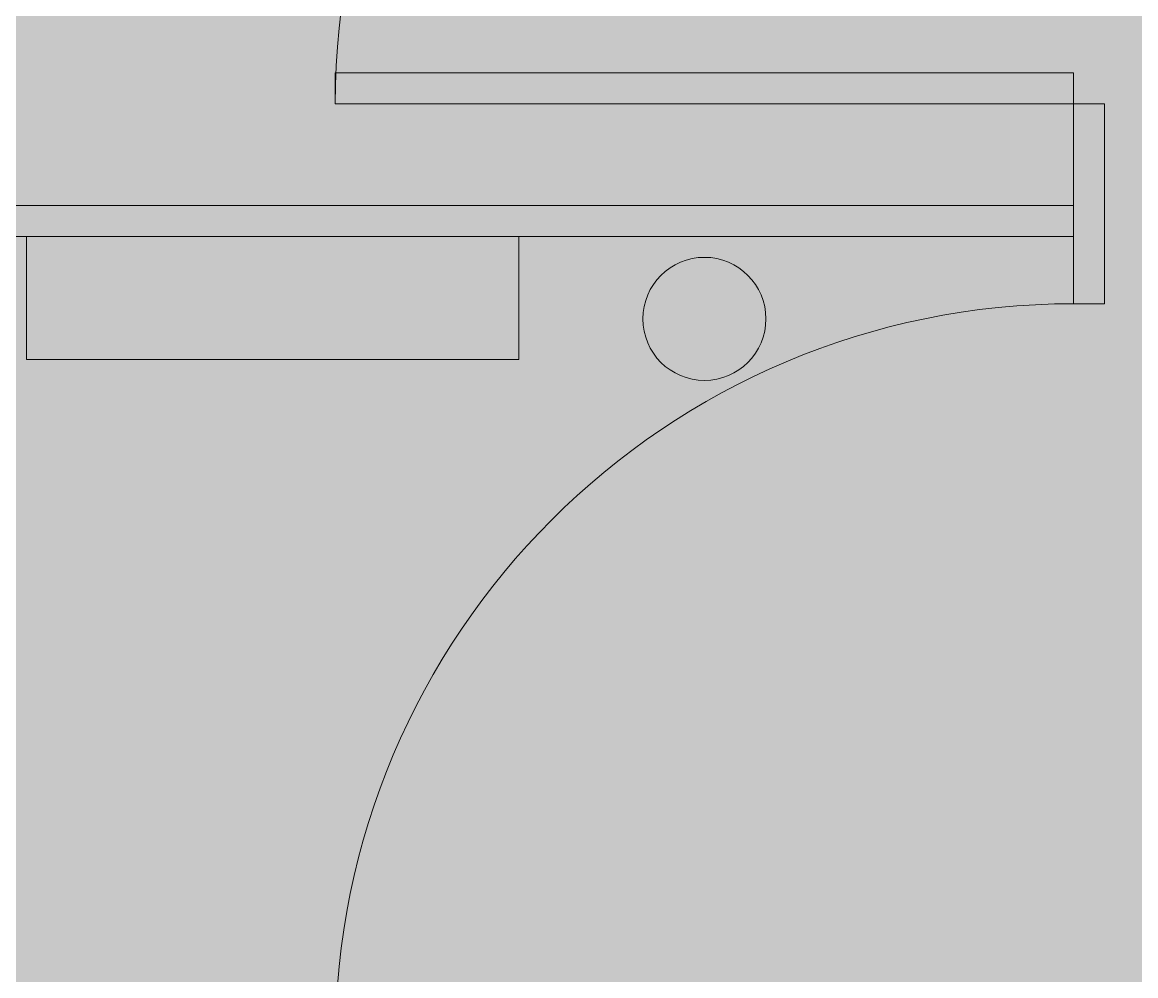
# Model space of a CAD drawing. Header units: inches. Extents: x 1 to 4591, y -953 to 1388.
# Drawn here: x 3418.4 to 3454.6, y 1.88 to 32.86 of the extents above; entities that cross this region are included whole.
import ezdxf

# ---------------------------------------------------------------- set-up
doc = ezdxf.new("R2010")
doc.units = ezdxf.units.IN
doc.header["$MEASUREMENT"] = 0
for name, color, linetype, lineweight in [('4th Floor Revit Background_dwg', 8, 'Continuous', 9), ('A-DETL-GENF', 92, 'Continuous', 9), ('A-FLOR-TOIL-ACCS', 7, 'Continuous', 9), ('A-FLOR-TPTN', 7, 'Continuous', 9), ('P-EXIST-FIXT', 7, 'Continuous', 9)]:
    doc.layers.add(name, color=color, linetype=linetype, lineweight=lineweight)

# ---------------------------------------------------------------- blocks, each defined once
blk = doc.blocks.new('4th Floor Revit Background_dwg-1506688-4th Floor New Construction - Tel_Data_Elec Plan')
at = {"layer": 'A-FLOR-TOIL-ACCS', "flags": 128}
blk.add_lwpolyline([(1887.066, 862.893), (1871.066, 862.893), (1871.066, 866.893), (1887.066, 866.893)], close=True, dxfattribs=at)
at = {"layer": 'A-FLOR-TPTN'}
for p, q in [((1845.104, 867.893), (1905.104, 867.893)), ((1845.104, 866.893), (1905.104, 866.893))]:
    blk.add_line(p, q, dxfattribs=at)
at = {"layer": 'A-FLOR-TPTN', "flags": 128}
blk.add_lwpolyline([(1881.104, 871.205), (1905.104, 871.205), (1906.104, 871.205), (1906.104, 864.705), (1905.104, 864.705), (1905.104, 871.205), (1905.104, 872.205), (1881.104, 872.205)], close=True, dxfattribs=at)
at = {"layer": 'A-FLOR-TPTN'}
for centre in [(1905.104, 871.205), (1905.104, 840.705)]:
    blk.add_arc(centre, 24, 90, 180, dxfattribs=at)
at = {"layer": 'P-EXIST-FIXT'}
blk.add_circle((1893.104, 864.213), 2, dxfattribs=at)

msp = doc.modelspace()

# ---------------------------------------------------------------- hatches: boundary and pattern name
at = {"layer": 'A-DETL-GENF'}
h = msp.add_hatch(color=9, dxfattribs=at)
h.paths.add_polyline_path([(3097.304, -162.72), (3245.204, -162.72), (3245.204, -147.944), (3456.829, -147.944), (3456.829, -162.72), (3571.34, -162.72), (3571.34, 64.405), (3097.304, 64.405), (3097.304, 24.53), (3106.79, 24.53), (3106.79, -19.47), (3097.304, -19.47), (3097.304, -77.47), (3106.79, -77.47), (3106.79, -121.47), (3097.304, -121.47), (3097.304, -158.22)], flags=0)
h.paths.add_polyline_path([(4231.235, -162.72), (4231.235, 68.308), (3945.235, 68.308), (3945.235, -162.72), (4221.965, -162.72)], flags=0)
h.paths.add_polyline_path([(2867.813, -160.845), (2965.29, -160.845), (2965.29, -120.86), (2955.79, -120.86), (2955.79, -76.86), (2965.79, -76.86), (2965.79, -18.86), (2955.79, -18.86), (2955.79, 25.14), (2965.29, 25.14), (2965.29, 62.362), (2881.542, 62.362), (2799.662, 144.242), (2742.193, 144.242), (2742.193, 18.14), (2705.207, 18.14), (2705.207, -160.845), (2863.813, -160.845)], flags=0)
h.paths.add_polyline_path([(2221.813, 330.778), (2221.813, 334.778), (2380.799, 334.778), (2494.978, 448.957), (2385.157, 558.753), (2314.519, 558.753), (2314.519, 773.499), (2198.584, 773.499), (2198.584, 330.778)], flags=0)

# ---------------------------------------------------------------- block references
at = {"layer": '4th Floor Revit Background_dwg', "color": 7}
msp.add_blockref('4th Floor Revit Background_dwg-1506688-4th Floor New Construction - Tel_Data_Elec Plan', (1547.475, -840.988), dxfattribs=at)

doc.saveas('drawing.dxf')
